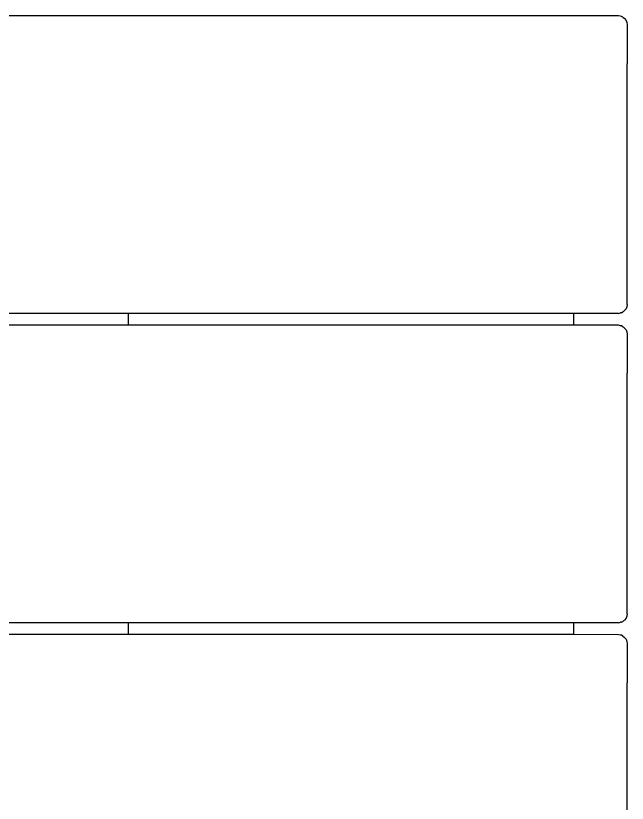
# Model space of a CAD drawing. Header units: millimetres. Extents: x -2916 to 2490, y 92 to 4100.
# Drawn here: x -27.4 to 109.9, y 1923.8 to 2100.8 of the extents above; entities that cross this region are included whole.
import ezdxf

# ---------------------------------------------------------------- set-up
doc = ezdxf.new("R2010")
doc.units = ezdxf.units.MM

msp = doc.modelspace()

# ---------------------------------------------------------------- linework, layer by layer
for p, q in [((107.92, 2100.81), (-1832.08, 2100.83)), ((108.41, 2100.7), (107.92, 2100.81)), ((108.62, 2100.68), (108.41, 2100.7)), ((108.92, 2100.5), (108.62, 2100.68)), ((108.92, 2100.5), (109.22, 2100.29)), ((109.24, 2100.26), (109.22, 2100.29)), ((109.24, 2100.26), (109.33, 2100.19)), ((109.33, 2100.19), (109.65, 2099.79)), ((109.65, 2099.79), (109.85, 2099.33)), ((109.85, 2099.33), (109.92, 2098.83)), ((109.92, 2098.83), (109.92, 2090.03)), ((109.92, 2044.74), (109.92, 2090.03)), ((109.92, 2035.94), (109.92, 2044.74)), ((109.85, 2035.44), (109.65, 2034.97)), ((109.92, 2035.94), (109.85, 2035.44)), ((-2.08, 2033.94), (-842.08, 2033.94)), ((-2.08, 2033.94), (-2.08, 2034)), ((-2.08, 2031.28), (-2.08, 2033.94)), ((97.92, 2033.94), (-2.08, 2033.94)), ((97.92, 2033.94), (97.92, 2034)), ((97.92, 2031.28), (97.92, 2033.94)), ((107.92, 2033.94), (97.92, 2033.94)), ((107.92, 2033.94), (108.41, 2034.06)), ((108.41, 2034.06), (108.44, 2034.07)), ((108.62, 2034.09), (108.44, 2034.07)), ((108.62, 2034.09), (108.92, 2034.26)), ((109.07, 2034.38), (108.92, 2034.26)), ((109.07, 2034.38), (109.22, 2034.48)), ((109.22, 2034.48), (109.24, 2034.51)), ((109.24, 2034.51), (109.33, 2034.57)), ((109.65, 2034.97), (109.33, 2034.57)), ((-2.08, 2031.28), (-842.08, 2031.28)), ((97.92, 2031.28), (-2.08, 2031.28)), ((107.92, 2031.26), (97.92, 2031.28)), ((108.41, 2031.15), (107.92, 2031.26)), ((108.62, 2031.13), (108.41, 2031.15)), ((108.92, 2030.95), (108.62, 2031.13)), ((108.92, 2030.95), (109.22, 2030.74)), ((109.24, 2030.71), (109.22, 2030.74)), ((109.24, 2030.71), (109.33, 2030.65)), ((109.33, 2030.65), (109.65, 2030.25)), ((109.65, 2030.25), (109.85, 2029.78)), ((109.85, 2029.78), (109.92, 2029.28)), ((109.92, 2029.28), (109.92, 2020.48)), ((109.92, 1975.19), (109.92, 2020.48)), ((109.92, 1966.39), (109.92, 1975.19)), ((109.92, 1966.39), (109.85, 1965.89)), ((108.62, 1964.54), (108.92, 1964.72)), ((109.07, 1964.83), (108.92, 1964.72)), ((109.07, 1964.83), (109.22, 1964.93)), ((109.22, 1964.93), (109.24, 1964.96)), ((109.24, 1964.96), (109.33, 1965.02)), ((109.65, 1965.42), (109.33, 1965.02)), ((109.85, 1965.89), (109.65, 1965.42)), ((-2.08, 1964.39), (-842.08, 1964.39)), ((-2.08, 1964.39), (-2.08, 1964.46)), ((-2.08, 1961.73), (-2.08, 1964.39)), ((97.92, 1964.39), (-2.08, 1964.39)), ((97.92, 1964.39), (97.92, 1964.46)), ((97.92, 1961.73), (97.92, 1964.39)), ((107.92, 1964.39), (97.92, 1964.39)), ((107.92, 1964.39), (108.41, 1964.52)), ((108.41, 1964.52), (108.44, 1964.52)), ((108.62, 1964.54), (108.44, 1964.52)), ((-2.08, 1961.73), (-842.08, 1961.73)), ((97.92, 1961.73), (-2.08, 1961.73)), ((107.92, 1961.71), (97.92, 1961.73)), ((108.41, 1961.61), (107.92, 1961.71)), ((108.62, 1961.58), (108.41, 1961.61)), ((108.92, 1961.41), (108.62, 1961.58)), ((108.92, 1961.41), (109.22, 1961.19)), ((109.24, 1961.17), (109.22, 1961.19)), ((109.24, 1961.17), (109.33, 1961.1)), ((109.33, 1961.1), (109.65, 1960.7)), ((109.65, 1960.7), (109.85, 1960.23)), ((109.85, 1960.23), (109.92, 1959.73)), ((109.92, 1959.73), (109.92, 1950.93)), ((109.92, 1905.64), (109.92, 1950.93))]:
    msp.add_line(p, q)

doc.saveas('drawing.dxf')
